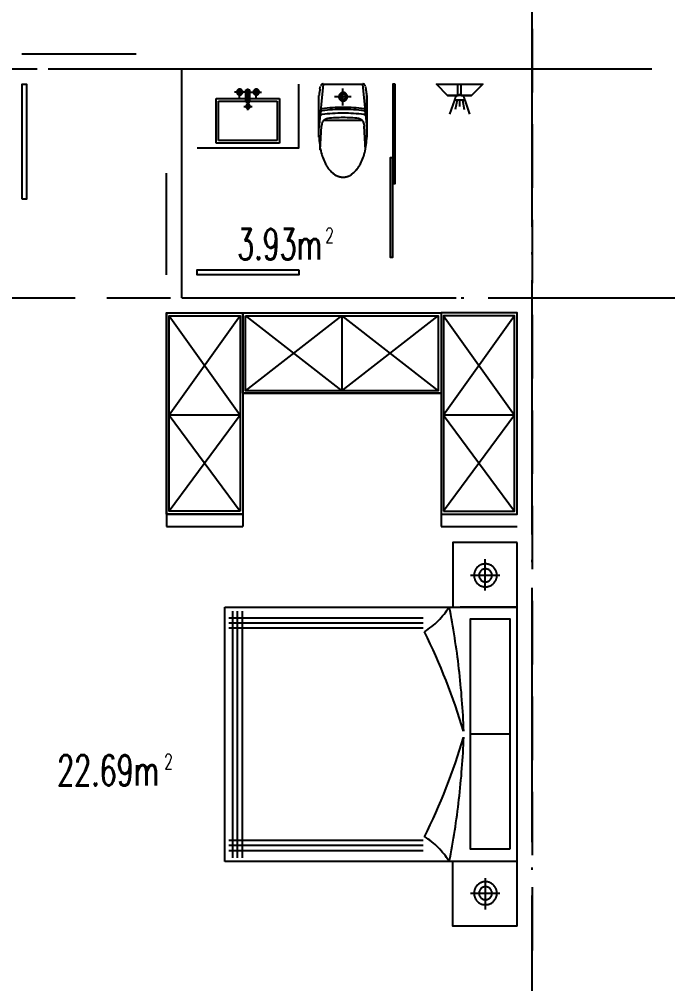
# Model space of a CAD drawing. Header units: millimetres. Extents: x -1120 to 100154, y -9529 to 14223.
# Drawn here: x 8961 to 14121, y 25 to 7611 of the extents above; entities that cross this region are included whole.
import ezdxf

# ---------------------------------------------------------------- set-up
doc = ezdxf.new("R2010")
doc.units = ezdxf.units.MM
doc.linetypes.add('DOTE', pattern=[2.42, 2, -0.2, 0.02, -0.2])
for name, color, linetype in [('A-DOTE', 1, 'Continuous'), ('A-房间名称', 7, 'Continuous'), ('A-立面看线', 7, 'Continuous')]:
    doc.layers.add(name, color=color, linetype=linetype)
doc.styles.add('_TCH_WINDOW', font='SIMPLEX', dxfattribs={"bigfont": 'GBCBIG'})

msp = doc.modelspace()

# ---------------------------------------------------------------- linework, layer by layer
at = {"layer": 'A-DOTE', "linetype": 'DOTE', "ltscale": 1000}
for p, q in [((13000, -3700.5), (13000, 14221.2)), ((4680.8, 7220), (14121.1, 7220)), ((10241, 5420.7), (10241, 7220.3)), ((10240.7, 5420), (14121.1, 5420))]:
    msp.add_line(p, q, dxfattribs=at)
at = {"layer": 'A-立面看线'}
for points in [[(13000, 7535.8), (13000, 7035.3)], [(8980.7, 7340), (9881.7, 7340)], [(9189.7, 7220.3), (9690.2, 7220.3)], [(9940.4, 7220.3), (10440.9, 7220.3)], [(10691.2, 7220.3), (11191.7, 7220.3)], [(11441.9, 7220.3), (11940.2, 7220.3)], [(12190.5, 7220.3), (12691, 7220.3)], [(8980.7, 6199.7), (9019.9, 6199.7), (9019.9, 7098.4), (8980.7, 7098.4), (8980.7, 6199.7)], [(10360.4, 6600.1), (11161.2, 6600.1), (11161.2, 7100.6)], [(10673.8, 7038.6), (10673.9, 7036.2), (10674.2, 7034), (10674.8, 7031.8), (10675.5, 7029.7), (10676.5, 7027.7), (10677.7, 7025.8), (10679, 7024), (10680.4, 7022.4), (10682.1, 7021), (10683.8, 7019.6), (10685.7, 7018.5), (10687.7, 7017.5), (10689.8, 7016.8), (10692, 7016.2), (10694.3, 7015.9), (10696.6, 7015.7), (10698.9, 7015.9), (10701.2, 7016.2), (10703.4, 7016.8), (10705.5, 7017.5), (10707.5, 7018.5), (10709.4, 7019.6), (10711.1, 7021), (10712.8, 7022.4), (10714.2, 7024), (10715.5, 7025.8), (10716.7, 7027.7), (10717.7, 7029.7), (10718.4, 7031.8), (10719, 7034), (10719.3, 7036.2), (10719.5, 7038.6), (10719.3, 7040.9), (10719, 7043.2), (10718.4, 7045.4), (10717.7, 7047.5), (10716.7, 7049.5), (10715.5, 7051.4), (10714.2, 7053.1), (10712.8, 7054.7), (10711.1, 7056.2), (10709.4, 7057.5), (10707.5, 7058.7), (10705.5, 7059.6), (10703.4, 7060.4), (10701.2, 7061), (10698.9, 7061.3), (10696.6, 7061.4), (10694.3, 7061.3), (10692, 7061), (10689.8, 7060.4), (10687.7, 7059.6), (10685.7, 7058.7), (10683.8, 7057.5), (10682.1, 7056.2), (10680.4, 7054.7), (10679, 7053.1), (10677.7, 7051.4), (10676.5, 7049.5), (10675.5, 7047.5), (10674.8, 7045.4), (10674.2, 7043.2), (10673.9, 7040.9), (10673.8, 7038.6)], [(10680.3, 7038.6), (10680.4, 7036.9), (10680.6, 7035.3), (10681, 7033.7), (10681.6, 7032.2), (10682.3, 7030.8), (10683.1, 7029.5), (10684, 7028.2), (10685.1, 7027), (10686.2, 7026), (10687.5, 7025.1), (10688.8, 7024.2), (10690.2, 7023.5), (10691.7, 7023), (10693.3, 7022.6), (10694.9, 7022.3), (10696.6, 7022.3), (10698.3, 7022.3), (10699.9, 7022.6), (10701.5, 7023), (10703, 7023.5), (10704.4, 7024.2), (10705.7, 7025.1), (10707, 7026), (10708.1, 7027), (10709.2, 7028.2), (10710.1, 7029.5), (10711, 7030.8), (10711.6, 7032.2), (10712.2, 7033.7), (10712.6, 7035.3), (10712.8, 7036.9), (10712.9, 7038.6), (10712.8, 7040.3), (10712.6, 7041.9), (10712.2, 7043.4), (10711.6, 7044.9), (10711, 7046.4), (10710.1, 7047.7), (10709.2, 7049), (10708.1, 7050.1), (10707, 7051.2), (10705.7, 7052.1), (10704.4, 7052.9), (10703, 7053.6), (10701.5, 7054.2), (10699.9, 7054.6), (10698.3, 7054.8), (10696.6, 7054.9), (10694.9, 7054.8), (10693.3, 7054.6), (10691.7, 7054.2), (10690.2, 7053.6), (10688.8, 7052.9), (10687.5, 7052.1), (10686.2, 7051.2), (10685.1, 7050.1), (10684, 7049), (10683.1, 7047.7), (10682.3, 7046.4), (10681.6, 7044.9), (10681, 7043.4), (10680.6, 7041.9), (10680.4, 7040.3), (10680.3, 7038.6)], [(10695.5, 6994), (10695.5, 7065.8)], [(10745.6, 7057.1), (10776, 7057.1)], [(10745.6, 6959.2), (10745.6, 7057.1)], [(10760.8, 6896), (10760.8, 7065.8)], [(10776, 6959.2), (10776, 7057.1)], [(10804.3, 7038.6), (10804.4, 7036.2), (10804.8, 7034), (10805.3, 7031.8), (10806.1, 7029.7), (10807.1, 7027.7), (10808.2, 7025.8), (10809.5, 7024), (10811, 7022.4), (10812.6, 7021), (10814.4, 7019.6), (10816.3, 7018.5), (10818.3, 7017.5), (10820.4, 7016.8), (10822.6, 7016.2), (10824.8, 7015.9), (10827.2, 7015.7), (10829.5, 7015.9), (10831.8, 7016.2), (10834, 7016.8), (10836.1, 7017.5), (10838.1, 7018.5), (10839.9, 7019.6), (10841.7, 7021), (10843.3, 7022.4), (10844.8, 7024), (10846.1, 7025.8), (10847.3, 7027.7), (10848.2, 7029.7), (10849, 7031.8), (10849.6, 7034), (10849.9, 7036.2), (10850, 7038.6), (10849.9, 7040.9), (10849.6, 7043.2), (10849, 7045.4), (10848.2, 7047.5), (10847.3, 7049.5), (10846.1, 7051.4), (10844.8, 7053.1), (10843.3, 7054.7), (10841.7, 7056.2), (10839.9, 7057.5), (10838.1, 7058.7), (10836.1, 7059.6), (10834, 7060.4), (10831.8, 7061), (10829.5, 7061.3), (10827.2, 7061.4), (10824.8, 7061.3), (10822.6, 7061), (10820.4, 7060.4), (10818.3, 7059.6), (10816.3, 7058.7), (10814.4, 7057.5), (10812.6, 7056.2), (10811, 7054.7), (10809.5, 7053.1), (10808.2, 7051.4), (10807.1, 7049.5), (10806.1, 7047.5), (10805.3, 7045.4), (10804.8, 7043.2), (10804.4, 7040.9), (10804.3, 7038.6)], [(10810.8, 7038.6), (10810.9, 7036.9), (10811.2, 7035.3), (10811.6, 7033.7), (10812.1, 7032.2), (10812.8, 7030.8), (10813.6, 7029.5), (10814.6, 7028.2), (10815.6, 7027), (10816.8, 7026), (10818, 7025.1), (10819.4, 7024.2), (10820.8, 7023.5), (10822.3, 7023), (10823.9, 7022.6), (10825.5, 7022.3), (10827.2, 7022.3), (10828.8, 7022.3), (10830.5, 7022.6), (10832, 7023), (10833.5, 7023.5), (10834.9, 7024.2), (10836.3, 7025.1), (10837.5, 7026), (10838.7, 7027), (10839.8, 7028.2), (10840.7, 7029.5), (10841.5, 7030.8), (10842.2, 7032.2), (10842.8, 7033.7), (10843.2, 7035.3), (10843.4, 7036.9), (10843.5, 7038.6), (10843.4, 7040.3), (10843.2, 7041.9), (10842.8, 7043.4), (10842.2, 7044.9), (10841.5, 7046.4), (10840.7, 7047.7), (10839.8, 7049), (10838.7, 7050.1), (10837.5, 7051.2), (10836.3, 7052.1), (10834.9, 7052.9), (10833.5, 7053.6), (10832, 7054.2), (10830.5, 7054.6), (10828.8, 7054.8), (10827.2, 7054.9), (10825.5, 7054.8), (10823.9, 7054.6), (10822.3, 7054.2), (10820.8, 7053.6), (10819.4, 7052.9), (10818, 7052.1), (10816.8, 7051.2), (10815.6, 7050.1), (10814.6, 7049), (10813.6, 7047.7), (10812.8, 7046.4), (10812.1, 7044.9), (10811.6, 7043.4), (10811.2, 7041.9), (10810.9, 7040.3), (10810.8, 7038.6)], [(10826.1, 6994), (10826.1, 7065.8)], [(11352.7, 7100.6), (11320.1, 6754.6)], [(11328.9, 7063.7), (11327.4, 7057.4), (11326, 7051.1), (11324.9, 7044.7), (11323.9, 7038.3), (11323.2, 7031.9), (11322.7, 7025.4), (11322.3, 7019), (11322.2, 7012.5)], [(11326.6, 7063.6), (11333.1, 7085.4)], [(11353.8, 7102.8), (11350.3, 7102.5), (11347, 7101.7), (11344, 7100.3), (11341.2, 7098.5), (11338.7, 7096.3), (11336.6, 7093.6), (11335, 7090.7), (11333.8, 7087.4)], [(11352.7, 7100.6), (11663.9, 7100.6)], [(11509.4, 6933), (11509.4, 7065.8)], [(11663.9, 7100.6), (11696.5, 6754.6)], [(11684.9, 7087.4), (11683.8, 7090.7), (11682.1, 7093.6), (11680, 7096.3), (11677.6, 7098.5), (11674.8, 7100.3), (11671.7, 7101.7), (11668.4, 7102.5), (11665, 7102.8)], [(11683.5, 7085.4), (11690, 7063.6)], [(11696.5, 7012.5), (11696.4, 7019), (11696.1, 7025.4), (11695.6, 7031.9), (11694.8, 7038.3), (11693.9, 7044.7), (11692.7, 7051.1), (11691.4, 7057.4), (11689.8, 7063.7)], [(11920.7, 7100.6), (11901.1, 7100.6), (11901.1, 6319.4), (11920.7, 6319.4), (11920.7, 7100.6)], [(12244.9, 7100.6), (12331.9, 7011.4), (12244.9, 7100.6), (12610.5, 7100.6), (12521.3, 7011.4)], [(12331.9, 7011.4), (12251.4, 7094.1)], [(12414.6, 7013.6), (12414.6, 7100.6)], [(12440.7, 7013.6), (12440.7, 7100.6)], [(12521.3, 7011.4), (12604, 7094.1)], [(10510.5, 6987.4), (11011, 6987.4)], [(10510.5, 6637.1), (10510.5, 6987.4)], [(10745.6, 7037.5), (10654.2, 7037.5)], [(10776, 7037.5), (10867.4, 7037.5)], [(11011, 6987.4), (11011, 6637.1)], [(11320.1, 6685), (11320.1, 7011.4)], [(11574.7, 7000.5), (11441.9, 7000.5)], [(11510.5, 6967.9), (11513.9, 6968), (11517.3, 6968.5), (11520.5, 6969.4), (11523.6, 6970.5), (11526.5, 6971.9), (11529.3, 6973.6), (11531.9, 6975.6), (11534.3, 6977.7), (11536.5, 6980.1), (11538.4, 6982.7), (11540.1, 6985.5), (11541.5, 6988.5), (11542.7, 6991.6), (11543.5, 6994.8), (11544, 6998.1), (11544.2, 7001.6), (11544, 7005), (11543.5, 7008.4), (11542.7, 7011.6), (11541.5, 7014.7), (11540.1, 7017.7), (11538.4, 7020.4), (11536.5, 7023), (11534.3, 7025.4), (11531.9, 7027.6), (11529.3, 7029.6), (11526.5, 7031.2), (11523.6, 7032.7), (11520.5, 7033.8), (11517.3, 7034.6), (11513.9, 7035.1), (11510.5, 7035.3), (11507, 7035.1), (11503.7, 7034.6), (11500.4, 7033.8), (11497.3, 7032.7), (11494.4, 7031.2), (11491.6, 7029.6), (11489, 7027.6), (11486.6, 7025.4), (11484.4, 7023), (11482.5, 7020.4), (11480.8, 7017.7), (11479.4, 7014.7), (11478.2, 7011.6), (11477.4, 7008.4), (11476.9, 7005), (11476.7, 7001.6), (11476.9, 6998.1), (11477.4, 6994.8), (11478.2, 6991.6), (11479.4, 6988.5), (11480.8, 6985.5), (11482.5, 6982.7), (11484.4, 6980.1), (11486.6, 6977.7), (11489, 6975.6), (11491.6, 6973.6), (11494.4, 6971.9), (11497.3, 6970.5), (11500.4, 6969.4), (11503.7, 6968.5), (11507, 6968), (11510.5, 6967.9)], [(11510.5, 6980.9), (11512.6, 6981), (11514.6, 6981.3), (11516.6, 6981.8), (11518.5, 6982.5), (11520.3, 6983.4), (11522, 6984.4), (11523.6, 6985.6), (11525.1, 6987), (11526.4, 6988.4), (11527.6, 6990), (11528.6, 6991.7), (11529.5, 6993.5), (11530.2, 6995.4), (11530.7, 6997.4), (11531, 6999.5), (11531.1, 7001.6), (11531, 7003.7), (11530.7, 7005.8), (11530.2, 7007.7), (11529.5, 7009.6), (11528.6, 7011.4), (11527.6, 7013.1), (11526.4, 7014.7), (11525.1, 7016.2), (11523.6, 7017.5), (11522, 7018.7), (11520.3, 7019.8), (11518.5, 7020.6), (11516.6, 7021.3), (11514.6, 7021.8), (11512.6, 7022.2), (11510.5, 7022.3), (11508.3, 7022.2), (11506.3, 7021.8), (11504.3, 7021.3), (11502.4, 7020.6), (11500.6, 7019.8), (11498.9, 7018.7), (11497.3, 7017.5), (11495.8, 7016.2), (11494.5, 7014.7), (11493.3, 7013.1), (11492.3, 7011.4), (11491.4, 7009.6), (11490.7, 7007.7), (11490.2, 7005.8), (11489.9, 7003.7), (11489.8, 7001.6), (11489.9, 6999.5), (11490.2, 6997.4), (11490.7, 6995.4), (11491.4, 6993.5), (11492.3, 6991.7), (11493.3, 6990), (11494.5, 6988.4), (11495.8, 6987), (11497.3, 6985.6), (11498.9, 6984.4), (11500.6, 6983.4), (11502.4, 6982.5), (11504.3, 6981.8), (11506.3, 6981.3), (11508.3, 6981), (11510.5, 6980.9)], [(11696.5, 6685), (11696.5, 7011.4), (11696.5, 6685)], [(12521.3, 7011.4), (12331.9, 7011.4), (12416.8, 7011.4)], [(12469, 6975.5), (12468.8, 6979.6), (12468.2, 6983.6), (12467.2, 6987.4), (12465.9, 6991.1), (12464.2, 6994.7), (12462.2, 6998), (12459.8, 7001.1), (12457.2, 7003.9), (12454.4, 7006.5), (12451.3, 7008.9), (12448, 7010.9), (12444.4, 7012.6), (12440.7, 7013.9), (12436.9, 7014.9), (12432.9, 7015.5), (12428.8, 7015.7), (12424.7, 7015.5), (12420.7, 7014.9), (12416.8, 7013.9), (12413.1, 7012.6), (12409.6, 7010.9), (12406.3, 7008.9), (12403.2, 7006.5), (12400.3, 7003.9), (12397.7, 7001.1), (12395.4, 6998), (12393.4, 6994.7), (12391.7, 6991.1), (12390.3, 6987.4), (12389.3, 6983.6), (12388.7, 6979.6), (12388.5, 6975.5)], [(12440.7, 7011.4), (12521.3, 7011.4)], [(10530.1, 6967.9), (10991.5, 6967.9)], [(10530.1, 6656.7), (10530.1, 6967.9)], [(10728.2, 6924.3), (10793.4, 6924.3)], [(10745.6, 6959.2), (10776, 6959.2)], [(10745.6, 6925.4), (10745.6, 6923.8), (10745.9, 6922.1), (10746.3, 6920.6), (10746.8, 6919.1), (10747.5, 6917.6), (10748.4, 6916.3), (10749.3, 6915), (10750.3, 6913.9), (10751.5, 6912.8), (10752.8, 6911.9), (10754.1, 6911.1), (10755.5, 6910.4), (10757, 6909.8), (10758.6, 6909.4), (10760.2, 6909.2), (10761.9, 6909.1), (10763.6, 6909.2), (10765.2, 6909.4), (10766.7, 6909.8), (10768.2, 6910.4), (10769.7, 6911.1), (10771, 6911.9), (10772.3, 6912.8), (10773.4, 6913.9), (10774.5, 6915), (10775.4, 6916.3), (10776.2, 6917.6), (10776.9, 6919.1), (10777.5, 6920.6), (10777.9, 6922.1), (10778.1, 6923.8), (10778.2, 6925.4), (10778.1, 6927.1), (10777.9, 6928.7), (10777.5, 6930.3), (10776.9, 6931.8), (10776.2, 6933.2), (10775.4, 6934.6), (10774.5, 6935.8), (10773.4, 6937), (10772.3, 6938), (10771, 6939), (10769.7, 6939.8), (10768.2, 6940.5), (10766.7, 6941), (10765.2, 6941.4), (10763.6, 6941.7), (10761.9, 6941.7), (10760.2, 6941.7), (10758.6, 6941.4), (10757, 6941), (10755.5, 6940.5), (10754.1, 6939.8), (10752.8, 6939), (10751.5, 6938), (10750.3, 6937), (10749.3, 6935.8), (10748.4, 6934.6), (10747.5, 6933.2), (10746.8, 6931.8), (10746.3, 6930.3), (10745.9, 6928.7), (10745.6, 6927.1), (10745.6, 6925.4)], [(10991.5, 6967.9), (10991.5, 6656.7)], [(11337.5, 6912.9), (11337.5, 6911.7), (11337.8, 6910.5), (11338.3, 6909.4), (11339.1, 6908.5), (11340.1, 6907.7), (11341.2, 6907.2), (11342.4, 6907), (11343.6, 6907)], [(11676.7, 6907.3), (11656, 6909.7), (11635.3, 6911.9), (11614.5, 6913.7), (11593.7, 6915.2), (11572.9, 6916.3), (11552.1, 6917.2), (11531.3, 6917.6), (11510.5, 6917.8), (11489.6, 6917.6), (11468.8, 6917.2), (11448, 6916.3), (11427.2, 6915.2), (11406.4, 6913.7), (11385.6, 6911.9), (11364.9, 6909.7), (11344.2, 6907.3)], [(11675.2, 6907), (11676.4, 6907), (11677.6, 6907.2), (11678.7, 6907.7), (11679.6, 6908.5), (11680.4, 6909.4), (11680.9, 6910.5), (11681.2, 6911.7), (11681.3, 6912.9)], [(12388.5, 6974.4), (12349.3, 6865.6)], [(12469, 6974.4), (12388.5, 6974.4)], [(12408.1, 6974.4), (12392.9, 6900.4)], [(12427.7, 6974.4), (12427.7, 6924.3)], [(12449.4, 6974.4), (12462.5, 6900.4)], [(12469, 6974.4), (12506, 6865.6)], [(11333.2, 6871.9), (11333.2, 6869.7), (11333.7, 6867.6), (11334.7, 6865.7), (11336.1, 6864), (11337.9, 6862.6), (11339.8, 6861.7), (11342, 6861.3), (11344.2, 6861.3)], [(11335.3, 6900), (11335.4, 6898.3), (11335.8, 6896.7), (11336.5, 6895.2), (11337.6, 6893.8), (11339, 6892.8), (11340.5, 6892.1), (11342.2, 6891.7), (11343.9, 6891.8)], [(11675.9, 6861.3), (11655.3, 6863.8), (11634.7, 6866), (11614, 6867.9), (11593.3, 6869.4), (11572.6, 6870.6), (11551.9, 6871.4), (11531.2, 6871.9), (11510.5, 6872.1), (11489.7, 6871.9), (11469, 6871.4), (11448.3, 6870.6), (11427.6, 6869.4), (11406.9, 6867.9), (11386.3, 6866), (11365.6, 6863.8), (11345, 6861.3)], [(11675.7, 6892), (11655.1, 6894.5), (11634.5, 6896.6), (11613.9, 6898.5), (11593.2, 6899.9), (11572.5, 6901.1), (11551.8, 6901.9), (11531.2, 6902.4), (11510.5, 6902.6), (11489.8, 6902.4), (11469.1, 6901.9), (11448.4, 6901.1), (11427.7, 6899.9), (11407.1, 6898.5), (11386.4, 6896.6), (11365.8, 6894.5), (11345.2, 6892)], [(11385.9, 6828.3), (11382.8, 6827.9), (11379.8, 6827.3), (11376.8, 6826.6), (11373.9, 6825.6), (11371.1, 6824.5), (11368.4, 6823.2), (11365.7, 6821.7), (11363.2, 6820.1), (11360.7, 6818.3), (11358.4, 6816.4), (11356.2, 6814.3), (11354.1, 6812.1), (11352.2, 6809.7), (11350.3, 6807.2), (11348.7, 6804.6), (11347.2, 6801.9)], [(11633.4, 6831.2), (11618.1, 6832.6), (11602.7, 6833.8), (11587.4, 6834.9), (11572, 6835.8), (11556.6, 6836.4), (11541.2, 6836.9), (11525.8, 6837.2), (11510.5, 6837.3), (11495.1, 6837.2), (11479.7, 6836.9), (11464.3, 6836.4), (11448.9, 6835.8), (11433.6, 6834.9), (11418.2, 6833.8), (11402.9, 6832.6), (11387.5, 6831.2)], [(11671.6, 6801.9), (11670.1, 6804.6), (11668.4, 6807.2), (11666.6, 6809.7), (11664.6, 6812.1), (11662.6, 6814.3), (11660.3, 6816.4), (11658, 6818.3), (11655.6, 6820.1), (11653, 6821.7), (11650.4, 6823.2), (11647.6, 6824.5), (11644.8, 6825.6), (11641.9, 6826.6), (11639, 6827.3), (11635.9, 6827.9), (11632.8, 6828.3)], [(11674.6, 6861.3), (11676.8, 6861.3), (11678.9, 6861.7), (11680.9, 6862.6), (11682.6, 6864), (11684, 6865.7), (11685, 6867.6), (11685.6, 6869.7), (11685.6, 6871.9)], [(11674.9, 6891.8), (11676.6, 6891.7), (11678.2, 6892.1), (11679.8, 6892.8), (11681.1, 6893.8), (11682.2, 6895.2), (11683, 6896.7), (11683.4, 6898.3), (11683.4, 6900)], [(11330.9, 6584.9), (11339.6, 6769.8)], [(11346.5, 6802.5), (11343.2, 6786.5), (11340.5, 6770.4)], [(11661.7, 6815.5), (11354.9, 6815.5)], [(11678.3, 6770.4), (11675.5, 6786.5), (11672.2, 6802.5)], [(11685.6, 6584.9), (11676.9, 6769.8)], [(13000, 6785.1), (13000, 6284.6)], [(11322.2, 6686), (11322.5, 6670.1), (11323.2, 6654.1), (11324.4, 6638.2), (11326.1, 6622.4), (11328.2, 6606.6), (11330.9, 6590.9), (11334, 6575.2), (11337.6, 6559.7)], [(11681.2, 6559.7), (11684.8, 6575.3), (11687.9, 6590.9), (11690.5, 6606.7), (11692.7, 6622.4), (11694.4, 6638.3), (11695.6, 6654.2), (11696.3, 6670.1), (11696.5, 6686.1)], [(11011, 6637.1), (10510.5, 6637.1)], [(10991.5, 6656.7), (10530.1, 6656.7)], [(11339, 6560), (11342.4, 6547.4), (11346.2, 6534.9), (11350.5, 6522.6), (11355.2, 6510.5), (11360.4, 6498.5), (11366, 6486.7), (11372.1, 6475.2), (11378.5, 6463.8)], [(11640.2, 6463.8), (11646.7, 6475.2), (11652.8, 6486.8), (11658.4, 6498.5), (11663.5, 6510.5), (11668.3, 6522.7), (11672.5, 6535), (11676.4, 6547.4), (11679.7, 6560.1)], [(11376.6, 6463), (11379.8, 6457.8), (11383.2, 6452.6), (11386.7, 6447.5), (11390.4, 6442.5), (11394.1, 6437.6), (11398, 6432.9), (11402, 6428.2), (11406.2, 6423.6), (11410.4, 6419.2), (11414.8, 6414.8), (11419.3, 6410.6), (11423.9, 6406.5), (11428.6, 6402.5), (11433.4, 6398.7), (11438.4, 6395), (11443.4, 6391.4)], [(11575.4, 6391.4), (11580.4, 6395), (11585.3, 6398.7), (11590.2, 6402.6), (11594.9, 6406.5), (11599.5, 6410.6), (11604, 6414.9), (11608.3, 6419.2), (11612.6, 6423.7), (11616.7, 6428.2), (11620.7, 6432.9), (11624.6, 6437.7), (11628.4, 6442.5), (11632, 6447.5), (11635.5, 6452.6), (11638.9, 6457.8), (11642.1, 6463.1)], [(11901.1, 6521.8), (11881.5, 6521.8), (11881.5, 5740.5), (11901.1, 5740.5), (11901.1, 6521.8)], [(10121, 5601.3), (10121, 6399.9)], [(11444, 6390.3), (11447.7, 6387.8), (11451.5, 6385.5), (11455.3, 6383.3), (11459.3, 6381.3), (11463.3, 6379.4), (11467.3, 6377.7), (11471.4, 6376.2), (11475.6, 6374.8), (11479.8, 6373.5), (11484.1, 6372.5), (11488.4, 6371.5), (11492.8, 6370.8), (11497.2, 6370.2), (11501.6, 6369.8), (11506, 6369.5), (11510.5, 6369.4)], [(11510.5, 6369.4), (11514.9, 6369.5), (11519.3, 6369.8), (11523.8, 6370.2), (11528.1, 6370.8), (11532.5, 6371.5), (11536.8, 6372.5), (11541.1, 6373.5), (11545.3, 6374.8), (11549.5, 6376.2), (11553.6, 6377.7), (11557.7, 6379.4), (11561.7, 6381.3), (11565.6, 6383.3), (11569.5, 6385.5), (11573.3, 6387.8), (11577, 6390.3)], [(13000, 6034.3), (13000, 5536)], [(11161.2, 5640.4), (11161.2, 5601.3), (10360.4, 5601.3), (10360.4, 5640.4), (11161.2, 5640.4)], [(8800.1, 5420.7), (9400.7, 5420.7)], [(9651, 5420.7), (10151.5, 5420.7)], [(10401.7, 5420.7), (10900.1, 5420.7)], [(11150.3, 5420.7), (11650.8, 5420.7)], [(11901.1, 5420.7), (12401.6, 5420.7)], [(12651.8, 5420.7), (13150.2, 5420.7)], [(10121, 5301), (10121, 3621)], [(10721.6, 3718.9), (10121, 3718.9), (10121, 5301), (10721.6, 5301), (10721.6, 3718.9)], [(10699.9, 5279.2), (10140.6, 4495.8)], [(10699.9, 3740.7), (10140.6, 3740.7), (10140.6, 5279.2), (10699.9, 5279.2), (10699.9, 3740.7)], [(10140.6, 5279.2), (10699.9, 4495.8), (10140.6, 4495.8), (10699.9, 3740.7)], [(10721.6, 5301), (12281.9, 5301), (12281.9, 4669.9), (10721.6, 4669.9), (10721.6, 5301)], [(10741.2, 5279.2), (11500.7, 4689.5)], [(10741.2, 5279.2), (12260.1, 5279.2), (12260.1, 4689.5), (10741.2, 4689.5), (10741.2, 5279.2)], [(10741.2, 4689.5), (11500.7, 5279.2), (11500.7, 4689.5), (12260.1, 5279.2)], [(11500.7, 5279.2), (12260.1, 4689.5)], [(12281.9, 3718.9), (12880.3, 3718.9), (12880.3, 5301), (12281.9, 5301), (12281.9, 3718.9)], [(12860.7, 5279.2), (12301.5, 4495.8)], [(12301.5, 3740.7), (12860.7, 3740.7), (12860.7, 5279.2), (12301.5, 5279.2), (12301.5, 3740.7)], [(12301.5, 5279.2), (12860.7, 4495.8), (12301.5, 4495.8), (12860.7, 3740.7)], [(13000, 5285.7), (13000, 4785.2)], [(10721.6, 4669.9), (12281.9, 4669.9), (12281.9, 3718.9)], [(10721.6, 4669.9), (10721.6, 3718.9), (10721.6, 3621)], [(10699.9, 4495.8), (10140.6, 3740.7)], [(12860.7, 4495.8), (12301.5, 3740.7)], [(13000, 4535), (13000, 4034.5)], [(10121, 3718.9), (10721.6, 3718.9)], [(12281.9, 3718.9), (12880.3, 3718.9)], [(12281.9, 3718.9), (12281.9, 3621)], [(13000, 3784.2), (13000, 3285.9)], [(10121, 3621), (10721.6, 3621)], [(12281.9, 3621), (12880.3, 3621)], [(12880.3, 3494.8), (12373.3, 3494.8), (12373.3, 2985.6)], [(12880.3, 2985.6), (12880.3, 3494.8)], [(12630.1, 3118.3), (12630.1, 3364.2)], [(12631.2, 3327.3), (12626.5, 3327.1), (12621.9, 3326.8), (12617.4, 3326.2), (12613, 3325.4), (12608.6, 3324.4), (12604.3, 3323.2), (12600.1, 3321.8), (12596, 3320.2), (12592, 3318.3), (12588.1, 3316.4), (12584.3, 3314.2), (12580.7, 3311.8), (12577.1, 3309.3), (12573.7, 3306.6), (12570.4, 3303.8), (12567.3, 3300.8), (12564.3, 3297.7), (12561.5, 3294.4), (12558.8, 3291), (12556.3, 3287.4), (12553.9, 3283.8), (12551.7, 3280), (12549.7, 3276.1), (12547.9, 3272.1), (12546.3, 3268), (12544.9, 3263.8), (12543.7, 3259.5), (12542.7, 3255.1), (12541.9, 3250.7), (12541.3, 3246.2), (12541, 3241.6), (12540.8, 3236.9), (12541, 3232.3), (12541.3, 3227.7), (12541.9, 3223.2), (12542.7, 3218.7), (12543.7, 3214.4), (12544.9, 3210.1), (12546.3, 3205.9), (12547.9, 3201.8), (12549.7, 3197.8), (12551.7, 3193.9), (12553.9, 3190.1), (12556.3, 3186.5), (12558.8, 3182.9), (12561.5, 3179.5), (12564.3, 3176.2), (12567.3, 3173.1), (12570.4, 3170.1), (12573.7, 3167.3), (12577.1, 3164.6), (12580.7, 3162.1), (12584.3, 3159.7), (12588.1, 3157.5), (12592, 3155.5), (12596, 3153.7), (12600.1, 3152.1), (12604.3, 3150.7), (12608.6, 3149.5), (12613, 3148.5), (12617.4, 3147.7), (12621.9, 3147.1), (12626.5, 3146.8), (12631.2, 3146.6), (12635.8, 3146.8), (12640.4, 3147.1), (12644.9, 3147.7), (12649.4, 3148.5), (12653.7, 3149.5), (12658, 3150.7), (12662.2, 3152.1), (12666.3, 3153.7), (12670.3, 3155.5), (12674.2, 3157.5), (12678, 3159.7), (12681.6, 3162.1), (12685.2, 3164.6), (12688.6, 3167.3), (12691.9, 3170.1), (12695, 3173.1), (12698, 3176.2), (12700.8, 3179.5), (12703.5, 3182.9), (12706, 3186.5), (12708.4, 3190.1), (12710.6, 3193.9), (12712.6, 3197.8), (12714.4, 3201.8), (12716, 3205.9), (12717.4, 3210.1), (12718.6, 3214.4), (12719.6, 3218.7), (12720.4, 3223.2), (12721, 3227.7), (12721.3, 3232.3), (12721.5, 3236.9), (12721.3, 3241.6), (12721, 3246.2), (12720.4, 3250.7), (12719.6, 3255.1), (12718.6, 3259.5), (12717.4, 3263.8), (12716, 3268), (12714.4, 3272.1), (12712.6, 3276.1), (12710.6, 3280), (12708.4, 3283.8), (12706, 3287.4), (12703.5, 3291), (12700.8, 3294.4), (12698, 3297.7), (12695, 3300.8), (12691.9, 3303.8), (12688.6, 3306.6), (12685.2, 3309.3), (12681.6, 3311.8), (12678, 3314.2), (12674.2, 3316.4), (12670.3, 3318.3), (12666.3, 3320.2), (12662.2, 3321.8), (12658, 3323.2), (12653.7, 3324.4), (12649.4, 3325.4), (12644.9, 3326.2), (12640.4, 3326.8), (12635.8, 3327.1), (12631.2, 3327.3)], [(12631.2, 3288.1), (12625.9, 3287.8), (12620.8, 3287), (12615.9, 3285.8), (12611.2, 3284.1), (12606.8, 3281.9), (12602.6, 3279.3), (12598.6, 3276.4), (12595, 3273.1), (12591.7, 3269.5), (12588.7, 3265.5), (12586.2, 3261.3), (12584, 3256.8), (12582.3, 3252.2), (12581.1, 3247.2), (12580.3, 3242.2), (12580, 3236.9), (12580.3, 3231.7), (12581.1, 3226.6), (12582.3, 3221.7), (12584, 3217), (12586.2, 3212.6), (12588.7, 3208.4), (12591.7, 3204.4), (12595, 3200.8), (12598.6, 3197.5), (12602.6, 3194.5), (12606.8, 3192), (12611.2, 3189.8), (12615.9, 3188.1), (12620.8, 3186.8), (12625.9, 3186.1), (12631.2, 3185.8), (12636.4, 3186.1), (12641.5, 3186.8), (12646.4, 3188.1), (12651.1, 3189.8), (12655.5, 3192), (12659.7, 3194.5), (12663.7, 3197.5), (12667.3, 3200.8), (12670.6, 3204.4), (12673.6, 3208.4), (12676.1, 3212.6), (12678.3, 3217), (12680, 3221.7), (12681.3, 3226.6), (12682, 3231.7), (12682.3, 3236.9), (12682, 3242.2), (12681.3, 3247.2), (12680, 3252.2), (12678.3, 3256.8), (12676.1, 3261.3), (12673.6, 3265.5), (12670.6, 3269.5), (12667.3, 3273.1), (12663.7, 3276.4), (12659.7, 3279.3), (12655.5, 3281.9), (12651.1, 3284.1), (12646.4, 3285.8), (12641.5, 3287), (12636.4, 3287.8), (12631.2, 3288.1)], [(12743.2, 3235.9), (12512.6, 3235.9)], [(12373.3, 3155.3), (12373.3, 3155.3)], [(13000, 3035.7), (13000, 2535.2)], [(10580.2, 985.8), (10580.2, 2985.6)], [(10580.2, 2985.6), (12880.3, 2985.6)], [(12151, 2793.9), (12165.7, 2803.2), (12180.1, 2812.9), (12194.1, 2823), (12207.9, 2833.5), (12221.3, 2844.4), (12234.3, 2855.7), (12247, 2867.3), (12259.4, 2879.4), (12271.4, 2891.8), (12283, 2904.5), (12294.2, 2917.7), (12305.1, 2931.1), (12315.5, 2944.9), (12325.5, 2959), (12335.2, 2973.4), (12344.4, 2988.1)], [(12460.3, 2011.9), (12459, 2042.6), (12457.7, 2073.4), (12456.1, 2104.2), (12454.4, 2134.9), (12452.6, 2165.6), (12450.6, 2196.4), (12448.5, 2227.1), (12446.2, 2257.8), (12443.8, 2288.4), (12441.2, 2319.1), (12438.5, 2349.8), (12435.6, 2380.4), (12432.5, 2411), (12429.3, 2441.6), (12426, 2472.2), (12422.5, 2502.8), (12418.9, 2533.4), (12415.1, 2563.9), (12411.2, 2594.4), (12407.1, 2624.9), (12402.8, 2655.4), (12398.5, 2685.9), (12393.9, 2716.3), (12389.2, 2746.8), (12384.4, 2777.2), (12379.4, 2807.5), (12374.3, 2837.9), (12369, 2868.2), (12363.6, 2898.5), (12358, 2928.8), (12352.3, 2959.1), (12346.4, 2989.3)], [(12880.3, 2985.6), (12432, 2985.6)], [(12880.3, 985.8), (12880.3, 2985.6)], [(12140.4, 2900.7), (10610.6, 2900.7)], [(10641.1, 1014.1), (10641.1, 2955.1)], [(10680.3, 1014.1), (10680.3, 2955.1)], [(10719.5, 1014.1), (10719.5, 2955.1)], [(12823.7, 1986.8), (12512.6, 1986.8), (12512.6, 2894.2), (12823.7, 2894.2), (12823.7, 1986.8)], [(12140.4, 2861.6), (10610.6, 2861.6)], [(12140.4, 2822.4), (10610.6, 2822.4)], [(12457.8, 2011.2), (12442.7, 2061.7), (12427.1, 2111.9), (12410.8, 2162), (12394.1, 2211.9), (12376.8, 2261.6), (12358.9, 2311.1), (12340.5, 2360.4), (12321.6, 2409.4), (12302.1, 2458.3), (12282, 2507), (12261.4, 2555.4), (12240.3, 2603.6), (12218.7, 2651.6), (12196.5, 2699.3), (12173.8, 2746.8), (12150.5, 2794)], [(13000, 2284.9), (13000, 1784.4)], [(12823.7, 1083.7), (12512.6, 1083.7), (12512.6, 1991.1), (12823.7, 1991.1), (12823.7, 1083.7)], [(12150.7, 1179.9), (12174, 1227.2), (12196.7, 1274.7), (12218.9, 1322.4), (12240.5, 1370.4), (12261.6, 1418.6), (12282.2, 1467), (12302.2, 1515.7), (12321.7, 1564.5), (12340.7, 1613.6), (12359.1, 1662.9), (12376.9, 1712.4), (12394.2, 1762.1), (12411, 1812), (12427.2, 1862.1), (12442.8, 1912.3), (12457.9, 1962.8)], [(12346.5, 987), (12352.4, 1017.3), (12358.1, 1047.5), (12363.7, 1077.8), (12369.1, 1108.1), (12374.4, 1138.4), (12379.5, 1168.8), (12384.5, 1199.2), (12389.3, 1229.6), (12394, 1260), (12398.5, 1290.4), (12402.9, 1320.9), (12407.2, 1351.4), (12411.2, 1381.9), (12415.2, 1412.4), (12419, 1442.9), (12422.6, 1473.5), (12426.1, 1504.1), (12429.4, 1534.7), (12432.6, 1565.3), (12435.6, 1595.9), (12438.5, 1626.6), (12441.2, 1657.2), (12443.8, 1687.9), (12446.3, 1718.6), (12448.5, 1749.3), (12450.7, 1780), (12452.7, 1810.7), (12454.5, 1841.4), (12456.2, 1872.2), (12457.7, 1902.9), (12459.1, 1933.7), (12460.3, 1964.5)], [(13000, 1534.1), (13000, 1035.8)], [(12140.4, 1151.2), (10610.6, 1151.2)], [(12344.3, 987.7), (12335.1, 1002.4), (12325.5, 1016.8), (12315.5, 1030.9), (12305, 1044.7), (12294.2, 1058.1), (12283, 1071.2), (12271.3, 1084), (12259.3, 1096.4), (12247, 1108.4), (12234.3, 1120.1), (12221.2, 1131.4), (12207.8, 1142.3), (12194.1, 1152.8), (12180, 1162.9), (12165.7, 1172.6), (12151, 1181.9)], [(12140.4, 1112), (10610.6, 1112)], [(12140.4, 1070.6), (10610.6, 1070.6)], [(12880.3, 985.8), (10580.2, 985.8)], [(12880.3, 478.7), (12373.3, 478.7), (12373.3, 985.8)], [(12880.3, 478.7), (12880.3, 985.8), (12460.3, 985.8)], [(12630.1, 855.2), (12630.1, 609.3)], [(12373.3, 818.2), (12373.3, 818.2)], [(12631.2, 826.9), (12626.5, 826.8), (12621.9, 826.5), (12617.4, 825.9), (12613, 825.1), (12608.6, 824.1), (12604.3, 822.9), (12600.1, 821.4), (12596, 819.8), (12592, 818), (12588.1, 816), (12584.3, 813.8), (12580.7, 811.5), (12577.1, 809), (12573.7, 806.3), (12570.4, 803.5), (12567.3, 800.5), (12564.3, 797.3), (12561.5, 794.1), (12558.8, 790.6), (12556.3, 787.1), (12553.9, 783.4), (12551.7, 779.7), (12549.7, 775.8), (12547.9, 771.8), (12546.3, 767.7), (12544.9, 763.5), (12543.7, 759.2), (12542.7, 754.8), (12541.9, 750.4), (12541.3, 745.8), (12541, 741.3), (12540.8, 736.6), (12541, 732), (12541.3, 727.4), (12541.9, 722.9), (12542.7, 718.4), (12543.7, 714), (12544.9, 709.8), (12546.3, 705.6), (12547.9, 701.5), (12549.7, 697.5), (12551.7, 693.6), (12553.9, 689.8), (12556.3, 686.1), (12558.8, 682.6), (12561.5, 679.2), (12564.3, 675.9), (12567.3, 672.8), (12570.4, 669.8), (12573.7, 666.9), (12577.1, 664.2), (12580.7, 661.7), (12584.3, 659.4), (12588.1, 657.2), (12592, 655.2), (12596, 653.4), (12600.1, 651.8), (12604.3, 650.4), (12608.6, 649.1), (12613, 648.1), (12617.4, 647.3), (12621.9, 646.8), (12626.5, 646.4), (12631.2, 646.3), (12635.8, 646.4), (12640.4, 646.8), (12644.9, 647.3), (12649.4, 648.1), (12653.7, 649.1), (12658, 650.4), (12662.2, 651.8), (12666.3, 653.4), (12670.3, 655.2), (12674.2, 657.2), (12678, 659.4), (12681.6, 661.7), (12685.2, 664.2), (12688.6, 666.9), (12691.9, 669.8), (12695, 672.8), (12698, 675.9), (12700.8, 679.2), (12703.5, 682.6), (12706, 686.1), (12708.4, 689.8), (12710.6, 693.6), (12712.6, 697.5), (12714.4, 701.5), (12716, 705.6), (12717.4, 709.8), (12718.6, 714), (12719.6, 718.4), (12720.4, 722.9), (12721, 727.4), (12721.3, 732), (12721.5, 736.6), (12721.3, 741.3), (12721, 745.8), (12720.4, 750.4), (12719.6, 754.8), (12718.6, 759.2), (12717.4, 763.5), (12716, 767.7), (12714.4, 771.8), (12712.6, 775.8), (12710.6, 779.7), (12708.4, 783.4), (12706, 787.1), (12703.5, 790.6), (12700.8, 794.1), (12698, 797.3), (12695, 800.5), (12691.9, 803.5), (12688.6, 806.3), (12685.2, 809), (12681.6, 811.5), (12678, 813.8), (12674.2, 816), (12670.3, 818), (12666.3, 819.8), (12662.2, 821.4), (12658, 822.9), (12653.7, 824.1), (12649.4, 825.1), (12644.9, 825.9), (12640.4, 826.5), (12635.8, 826.8), (12631.2, 826.9)], [(12631.2, 787.7), (12625.9, 787.5), (12620.8, 786.7), (12615.9, 785.4), (12611.2, 783.7), (12606.8, 781.6), (12602.6, 779), (12598.6, 776.1), (12595, 772.8), (12591.7, 769.1), (12588.7, 765.2), (12586.2, 761), (12584, 756.5), (12582.3, 751.8), (12581.1, 746.9), (12580.3, 741.8), (12580, 736.6), (12580.3, 731.4), (12581.1, 726.3), (12582.3, 721.4), (12584, 716.7), (12586.2, 712.2), (12588.7, 708), (12591.7, 704.1), (12595, 700.4), (12598.6, 697.1), (12602.6, 694.2), (12606.8, 691.6), (12611.2, 689.5), (12615.9, 687.8), (12620.8, 686.5), (12625.9, 685.7), (12631.2, 685.5), (12636.4, 685.7), (12641.5, 686.5), (12646.4, 687.8), (12651.1, 689.5), (12655.5, 691.6), (12659.7, 694.2), (12663.7, 697.1), (12667.3, 700.4), (12670.6, 704.1), (12673.6, 708), (12676.1, 712.2), (12678.3, 716.7), (12680, 721.4), (12681.3, 726.3), (12682, 731.4), (12682.3, 736.6), (12682, 741.8), (12681.3, 746.9), (12680, 751.8), (12678.3, 756.5), (12676.1, 761), (12673.6, 765.2), (12670.6, 769.1), (12667.3, 772.8), (12663.7, 776.1), (12659.7, 779), (12655.5, 781.6), (12651.1, 783.7), (12646.4, 785.4), (12641.5, 786.7), (12636.4, 787.5), (12631.2, 787.7)], [(13000, 785.6), (13000, 285.1)], [(12743.2, 735.5), (12512.6, 735.5)]]:
    msp.add_lwpolyline(points, dxfattribs=at)

# ---------------------------------------------------------------- texts
at = {"layer": 'A-房间名称', "style": '_TCH_WINDOW', "width": 0.65}
for s, height, p in [('3.93m', 240, (10676.5, 5721.6)), ('2', 120, (11370, 5851.6)), ('22.69m', 240, (9260.2, 1583.3)), ('2', 120, (10102.2, 1713.3))]:
    msp.add_text(s, height=height, dxfattribs=at).set_placement(p)

doc.saveas('drawing.dxf')
